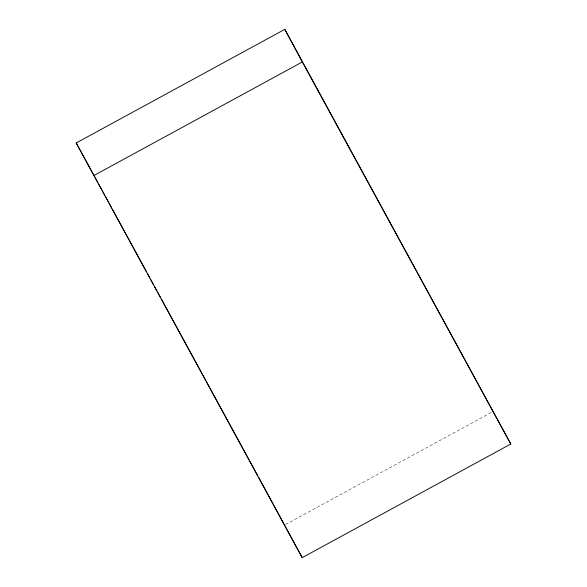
<?xml version="1.0" encoding="UTF-8"?>
<svg xmlns="http://www.w3.org/2000/svg" width="587" height="587" viewBox="0 0 587 587"><rect width="100%" height="100%" fill="white"/><g stroke="black" fill="none" stroke-linecap="round" stroke-linejoin="round"><path stroke-width="0.44" stroke-dasharray="2.94 2.2" d="M285.502 524.565L491.679 412.257"/><path stroke-width="0.88" d="M76.207 142.979L284.805 29.35L510.793 444.021L302.195 557.65L76.207 142.979L94.206 175.953M93.715 175.623L302.305 61.995L284.805 29.35M302.305 61.995L510.793 444.021M95.087 177.56L97.713 182.388M98.594 183.995L101.228 188.823M102.109 190.43L104.743 195.258M105.616 196.865L108.25 201.686M109.131 203.3L111.765 208.121M112.638 209.735L146.434 271.664M147.315 273.271L149.949 278.099M150.822 279.705L153.456 284.526M154.337 286.14L156.971 290.961M157.852 292.575L160.478 297.396M161.359 299.003L202.177 373.802M203.058 375.409L205.692 380.237M206.565 381.844L209.199 386.672M210.08 388.278L249.145 459.863M250.018 461.47L257.92 475.947M258.801 477.554L302.195 557.65"/></g></svg>
